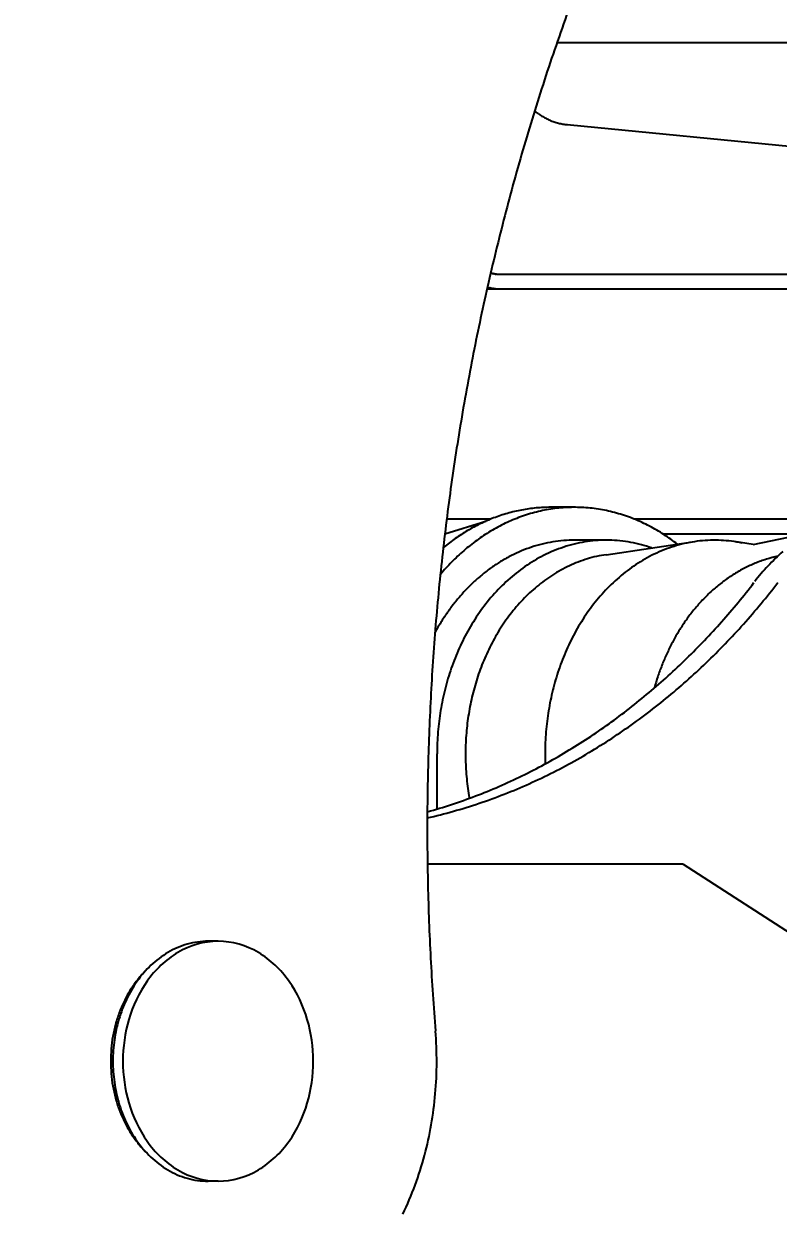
# Model space of a CAD drawing. Header units: metres. Extents: x 668617 to 675126, y 2286318 to 2293677.
# Drawn here: x 669154.351 to 669154.683, y 2287257.76 to 2287258.284 of the extents above; entities that cross this region are included whole.
import ezdxf

# ---------------------------------------------------------------- set-up
doc = ezdxf.new("R2010")
doc.units = ezdxf.units.M
doc.header["$MEASUREMENT"] = 0
doc.linetypes.add('DASHED2', pattern=[0.375, 0.25, -0.125])
doc.layers.add('0_DETALLES_COTAS', color=252, linetype='Continuous')
doc.layers.add('0_VEH_CONSTRUCCION', color=250, linetype='Continuous')
doc.styles.get("Standard").update_dxf_attribs({"font": 'arial.ttf'})
doc.dimstyles.get("Standard").update_dxf_attribs({"dimtxt": 0.18, "dimasz": 0.18, "dimexe": 0.18, "dimexo": 0.0625, "dimgap": 0.09, "dimtad": 0, "dimtih": 1, "dimtoh": 1, "dimdec": 4, "dimzin": 0, "dimdsep": 46, "dimtxsty": 'Standard', "dimcen": 0.09, "dimadec": 0, "dimazin": 0, "dimtfac": 1, "dimtdec": 4, "dimtofl": 0, "dimtmove": 0, "dimatfit": 3, "dimfxl": 1, "dimtolj": 1, "dimtzin": 0, "dimarcsym": 0})

# ---------------------------------------------------------------- blocks, each defined once
blk = doc.blocks.new('excavadora planta')
at = {"color": 0}
for p, q in [((-5.297132357667806, 0.3436552126784136), (-5.460485151643638, 0.4491640755665429)), ((-5.154946208871479, 0.440622868266999), (-5.151887821495961, 0.440622868266999)), ((-5.154946208871479, 0.3672702558897214), (-5.151887821495961, 0.3672702558897214)), ((-5.297132659121189, 0.343657624299297), (-5.218960723995565, 0.343657624299297)), ((-5.221882553340265, 0.3268370212851011), (-5.221882553340265, 0.3099571828346512)), ((-5.273573987547138, 0.2490744587927622), (-5.300726124862877, 0.2450821712576925)), ((-5.318506552962617, 0.2459307603324277), (-5.335160301961196, 0.2424693308295787)), ((-5.318506100783338, 0.2459307603324277), (-5.312736599433151, 0.2450823219839577)), ((-5.273706777418283, 0.244642351911466), (-5.263921023050443, 0.244642351911466)), ((-5.290832751917605, 0.2426694953573474), (-5.334825991025241, 0.2426694953573474)), ((-5.224261466549478, 0.2427273742570293), (-5.23683626039076, 0.2388247688711544)), ((-5.282063646451434, 0.2381478570533631), (-5.343627351921555, 0.2381478570533631)), ((-5.224825484367102, 0.2381478570533631), (-5.238435466444344, 0.2381478570533631)), ((-5.263921023050443, 0.2345935801491663), (-5.256581556549804, 0.2345935801491663)), ((-5.237162281379938, 0.1678090170647977), (-5.686963024841816, 0.1678090170647977)), ((-5.237284369682357, 0.1672706227174245), (-5.237923901378736, 0.1674691292558492)), ((-5.240148320127787, 0.1632864744027813), (-5.708720969297474, 0.1632864744027813)), ((-5.238287302489994, 0.1629095079240273), (-5.238877546685444, 0.1630927911061093)), ((-5.261611293214287, 0.1175631988116237), (-5.405171462971225, 0.1315555735135803)), ((-5.25277074348071, 0.114215718392316), (-5.253329636604576, 0.1146074560486312)), ((-5.258567827744628, 0.09244360566370347), (-6.263360295787038, 0.09244360566370347))]:
    blk.add_line(p, q, dxfattribs=at)
for centre, radius, start, end in [((-5.120965789926345, 0.4073913009310672), 0.100313231943938, 154.4119145580175, 159.8872032453237), ((-5.116175211281643, 0.4056267547609878), 0.1054184429218075, 159.8819822269018, 165.0924792217241), ((-5.154813388605248, 0.4164201001776604), 0.02420313253299148, 90.31442536924645, 120.9617464587796), ((-5.15507880066707, 0.416419632479645), 0.02420359897127823, 59.01291328949439, 89.68612154372912), ((-5.151905632706985, 0.4172414689960107), 0.02338140605499336, 74.05803244500947, 89.95635389416019), ((-5.151389297588821, 0.4108308199641186), 0.03075763884566286, 121.0748246396833, 145.2105435776828), ((-5.152455349085812, 0.4154095851740323), 0.02529383618108558, 59.30614041167946, 74.00044474275639), ((-5.158509091600422, 0.4108247707724786), 0.03076610749158846, 34.76658560402179, 58.90071798596909), ((-5.154216260203043, 0.4124552785432769), 0.02873312417179955, 46.35093250801182, 59.29379377309539), ((-5.157190370092849, 0.4093238002752031), 0.03305185175928128, 35.11775519767134, 46.36733228205045), ((-5.112266901822522, 0.4045790014348256), 0.1094647526179393, 165.088795358553, 170.1071034695265), ((-5.154919285851634, 0.4092972903207226), 0.03142251269592247, 38.00016264729629, 44.89534741071581), ((-5.144302351770534, 0.4057479175186387), 0.039478152982651, 145.0206950524986, 163.827076876146), ((-5.16560252048464, 0.4057414707766895), 0.03949212142643973, 16.13785291795217, 34.95652742877893), ((-5.156999358231701, 0.4076694408068846), 0.03406383640598067, 31.64440890823309, 38.00375373257364), ((-5.160842802088041, 0.4067342610535434), 0.03752909600816949, 25.24331861255904, 35.14382482004598), ((-5.109496292698395, 0.4040875153407626), 0.1122786055733054, 170.1029353082864, 174.9954807051253), ((-5.159172773317437, 0.4063245321266038), 0.03661971045653468, 25.73850736491968, 31.65172358902987), ((-5.164426778091865, 0.405025626835311), 0.04149949302795878, 16.32155157270545, 25.26683623494825), ((-5.161285315782834, 0.4053019924413235), 0.03896671073460116, 20.18847144878725, 25.74392778041633), ((-5.163174404844654, 0.4046046570075816), 0.04098039591476757, 14.91144716390628, 20.19203746041986), ((-5.138755289982555, 0.4040027269381312), 0.04529198238228564, 163.6612790758345, 180.0713363393382), ((-5.171140740204351, 0.4040021521134207), 0.04529574483899199, 359.9293966976047, 16.30411200097402), ((-5.167244312257367, 0.4041839939457361), 0.04444000460369808, 7.993637711419362, 16.34206356401889), ((-5.164714650695601, 0.4041902634816097), 0.04257540787270737, 9.834966039062508, 14.91695612503392), ((-5.108038743283032, 0.4039496783144187), 0.1137426231216968, 174.9903611594299, 179.8212840366698), ((-5.165800779063261, 0.4039977769897973), 0.04367845329904708, 4.886910443075702, 9.840390423913654), ((-5.168782819753346, 0.4039525861324051), 0.04599574602889733, 359.945463076709, 8.01258401844871), ((-5.166359737020343, 0.4039481578646473), 0.0442396063794248, 359.9976404449336, 4.88926952694689), ((-5.107982650464237, 0.4039438801788151), 0.1137987338918972, 179.8184528767607, 184.6441068814343), ((-5.138752153348719, 0.403890430507829), 0.04529511841186474, 179.9292826899306, 196.3042260084773), ((-5.171136556824536, 0.4038901851093044), 0.04529156187617943, 343.6612040498509, 0.07103330310010582), ((-5.168773899180678, 0.4039395937608816), 0.04598681492638244, 351.8876520013684, 359.9616399141491), ((-5.166359299059536, 0.4039450553968464), 0.04423916839963077, 355.1015535538147, 0.001658542077271054), ((-5.167215125039888, 0.4037026513369995), 0.04441020538797064, 343.5457101350599, 351.9064954372914), ((-5.165798174578867, 0.4038941826658942), 0.04367574943357937, 350.1485036711804, 355.105190716031), ((-5.975735565040168, 0.3330083185735475), 0.7568480924389694, 2.983256378332617, 4.673909572128176), ((-5.164711068214729, 0.4037012202475978), 0.04257165825082158, 345.0690786592862, 350.1540466601471), ((-5.14429104535202, 0.4021505803813454), 0.03949070122839793, 196.1375114559313, 214.9568688908094), ((-5.165589482267251, 0.4021448486854524), 0.03947767942002051, 325.0205812308299, 343.8271906977386), ((-5.164382407363746, 0.4028497917415166), 0.04145192896142223, 334.6114112291173, 343.5672222433371), ((-5.163169016402094, 0.4032867303755836), 0.04097487550255804, 339.7906433518337, 345.0735242626877), ((-5.161277559246287, 0.4025881935097573), 0.03895855232124598, 334.2378555290272, 339.7937699575797), ((-5.160795163282614, 0.401131032419471), 0.03747421425952158, 324.728139157439, 334.6339067406286), ((-5.156992566393001, 0.4002197120385063), 0.0340561662269331, 321.9888490923802, 328.3388046309363), ((-5.159167273536127, 0.4015645485474977), 0.03661310325173499, 328.3338178909106, 334.2452018699681), ((-5.151383850830939, 0.3970679044868461), 0.03076555452318228, 214.7673078949767, 238.9018935783369), ((-5.15850264684093, 0.3970620813413177), 0.0307573327695014, 301.0741388149467, 325.2103110543998), ((-5.157151523105085, 0.3985358213060977), 0.03300085000964081, 313.5094138844777, 324.7537324416749), ((-5.154918299874112, 0.39859513315767), 0.03142143082226828, 315.1087582493573, 321.9936390907676), ((-5.977819242525584, 0.3329014883987185), 0.7589345059809909, 1.297053895168474, 2.983123675351055), ((-5.154195634291568, 0.3954113439024241), 0.02869973667013302, 300.6090556239348, 313.5240454365247), ((-5.15481377347237, 0.3914736568632549), 0.02420376329872552, 239.0144111641679, 269.6864939062007), ((-5.15507889959099, 0.3914734683865078), 0.02420357622318926, 270.3141129319782, 300.9607586935094), ((-5.151905086674674, 0.3906497848852979), 0.02337953537051937, 270.0423114464694, 285.8792776907469), ((-5.152449904710579, 0.3924697609527925), 0.02527914359320153, 285.9383474416265, 300.5984151049966), ((-5.97867742008259, 0.3328743911194465), 0.7597930770617519, 359.6133954729935, 1.297631887401671), ((-5.182338050299336, 0.169974705721188), 0.1637182261628361, 102.900130260151, 105.7835601021757), ((-5.174413758218407, 0.1678875577855052), 0.165885953562067, 105.5579342829676, 108.2326090172312), ((-5.978390069449006, 0.3328757188930496), 0.7595057419356328, 357.928225117384, 359.6131490439171), ((-5.180752523420438, 0.164893472698779), 0.1690425693723171, 108.6174469328227, 111.4044054492832), ((-5.181666356169103, 0.167611465565173), 0.1661750665261383, 105.7847867012435, 108.6180332473512), ((-5.17357902413778, 0.1653621663714944), 0.1685457234101816, 108.2335242632725, 110.8676390265831), ((-5.179557808266168, 0.161852496956314), 0.1723098115681944, 111.4052413365742, 114.1408702870333), ((-5.172513306697169, 0.1625635302335695), 0.1715404048168479, 110.8672748106488, 113.4567046696559), ((-5.306537048527389, 0.310072845640633), 0.07595611995057723, 5.705258751920399, 10.16391209191403), ((-5.178069162014253, 0.1585373989430678), 0.1759438087720907, 114.1417298264354, 116.8221333565284), ((-5.169583041972601, 0.1562207202446757), 0.1785289935438587, 115.9984415033056, 118.4886472607172), ((-5.171176522113797, 0.159490456643212), 0.1748916381922716, 113.4577067825682, 115.9987850624362), ((-5.307557567850381, 0.3099657772543196), 0.07698222803184127, 1.30926966061562, 5.709044935943015), ((-5.17627572306094, 0.1549880138832123), 0.1799205607696049, 116.8217906879571, 119.443989496306), ((-5.167692901077658, 0.1527436385218692), 0.1824866093032318, 118.4895114174069, 120.9265528359522), ((-5.174158594343567, 0.1512369897578623), 0.1842278123230942, 119.4439189024768, 122.0056211068632), ((-5.337204652325227, 0.3099574533580522), 0.08229746558580925, 357.5608830794449, 2.079788459996333), ((-5.307797637239446, 0.3099573986045812), 0.0772224262435579, 356.9072865849933, 1.311414733295622), ((-5.304054377248349, 0.3099540986365241), 0.08217273548661143, 355.3388650337436, 359.9759817199316), ((-5.171724724550359, 0.1473449458030984), 0.1888182074143519, 122.005960729238, 124.506020193048), ((-5.165531190499451, 0.1491299462679763), 0.1866975185193348, 120.9256801786601, 123.3084112035742), ((-5.336720026225407, 0.3099324774274237), 0.08181221574813231, 353.0193507547946, 357.5639146097508), ((-5.307235181906435, 0.3099230100391992), 0.07665893488256335, 352.4903350676709, 356.9102709912783), ((-5.168976926728647, 0.1433473939389955), 0.1936690644241644, 124.5059563346009, 126.9439143816579), ((-5.163086247699994, 0.1454093447558336), 0.191149554107937, 123.308456911745, 125.636189797494), ((-5.303111640237489, 0.3098730083065817), 0.08122652686432019, 350.6504262380745, 355.3418368287926), ((-5.976966696828185, 0.3328197721905184), 0.7580812772000491, 356.2404293736069, 357.9285616901341), ((-5.160361794906294, 0.1416092218959619), 0.1958254044850725, 125.6362373196814, 127.9087426369883), ((-5.335358950839918, 0.3097606811965079), 0.08044035072647591, 348.4007615285766, 353.0229873902686), ((-5.305906101566848, 0.3097441076900935), 0.07531787301888362, 347.9943786438099, 352.493123714962), ((-5.165927837149297, 0.1392960382285509), 0.1987396094450069, 126.9444644293721, 129.3205498601906), ((-5.157371351987535, 0.1377691688087737), 0.200692514156762, 127.9087656115274, 130.1226056716467), ((-5.301288508685616, 0.3095688063314839), 0.0793781948340641, 345.8526144010372, 350.6532984623843), ((-5.162595946375518, 0.1352248728038887), 0.2040003964209535, 129.3199504741475, 131.6279756276688), ((-5.154141888113259, 0.1339381984515313), 0.2057030800258394, 130.1227980326466, 132.2807224988387), ((-5.333205617243266, 0.3093136405335315), 0.07824110864613248, 343.6522690543088, 348.4043873951421), ((-5.303882233535091, 0.3093092940805349), 0.07324782822009815, 343.3720979400383, 347.9977601493673), ((-5.158995113849869, 0.1311712816793289), 0.2094223512706052, 131.627637176049, 133.8781430569414), ((-5.357551813463147, 0.3089213575518812), 0.07182077022272328, 341.6511043395276, 344.5443874905311), ((-5.301274064649192, 0.3085256424585623), 0.07052447855798458, 338.5716671063617, 343.3757874053092), ((-5.298684253053466, 0.3089051600116761), 0.07669071958553104, 340.889240348403, 345.8578393283075), ((-5.150678413086553, 0.1301282191389106), 0.2108520217707524, 132.2805220849975, 134.387572304209), ((-5.355840692910306, 0.3083519693031462), 0.07001740301200227, 338.6848003592659, 341.6525558454532), ((-5.330371883586167, 0.3084784082419532), 0.0752868500421348, 338.7170782766727, 343.6552101382917), ((-5.155150158625702, 0.1271744096055016), 0.2149684008313813, 133.8784533098668, 136.0725854445834), ((-5.147007149982642, 0.126378183117879), 0.216099968301218, 134.3876764391429, 136.4449980269383), ((-5.353964876302371, 0.3076161398234802), 0.06800242923106617, 335.6323486505876, 338.6878661136814), ((-5.32702996940418, 0.3071712950917629), 0.071698408938909, 333.5359560119973, 338.7210267637813), ((-5.298210769434263, 0.3073211681719386), 0.06723289362914339, 333.53451483431, 338.5734394972133), ((-5.295462549895888, 0.3077848866432333), 0.0732798005235917, 335.6926795946806, 340.8921814731809), ((-5.974422805275481, 0.3326474577773695), 0.7555315615357369, 354.5469576670714, 356.2408192496274), ((-5.351979538110868, 0.3067171301415925), 0.06582302883232193, 332.4753697122512, 335.6321675053035), ((-5.294880449997549, 0.3056559519878022), 0.063509464097767, 328.2062073640922, 333.540397754938), ((-5.291821891805512, 0.3061347565954264), 0.06928264009876532, 330.1979030595065, 335.697013130393), ((-5.151078760404175, 0.1232501215435491), 0.2206231613930742, 136.0721103243167, 138.2112434269114), ((-5.143138792902278, 0.1226965603970314), 0.221440242229175, 136.4443183148761, 138.4530569050545), ((-5.347817032780199, 0.3043898641910658), 0.06105208299659693, 325.7933219504729, 329.203773352934), ((-5.349907642883522, 0.3056383266404055), 0.06348709942788075, 329.2019164532436, 332.474658085972), ((-5.323373865258418, 0.3053455282201156), 0.06761178515449613, 328.0421351874186, 333.5403290536796), ((-5.146794044086846, 0.1194242422307212), 0.2263673880134846, 138.2119202748607, 140.2976582473697), ((-5.139080050502002, 0.1191028476260669), 0.2268613266340925, 138.4536413013369, 140.415171711468), ((-5.345743720292035, 0.3029781517510628), 0.05854378620598256, 322.2626358623954, 325.7952138386913), ((-5.319634497258221, 0.3030063246730634), 0.06320103525863086, 322.153774230078, 328.0470647487188), ((-5.291473198666154, 0.3035390660889448), 0.05949816135538562, 322.5174912227105, 328.2101455856586), ((-5.287998412431989, 0.3039365952549531), 0.06487232796824192, 324.3271952652078, 330.2042245099043), ((-5.27792817997215, 0.3037351342257892), 0.06452365851157256, 325.3168364276939, 328.311630945563), ((-5.279870282155912, 0.3049332171334243), 0.06680557942457767, 328.3122434510835, 331.1915486490669), ((-5.343743117030158, 0.3014291999049021), 0.05601363502908479, 318.5545946760391, 322.2631413549877), ((-5.288204144908946, 0.3010275264799844), 0.05537571926569621, 316.4054396982461, 322.5213433096966), ((-5.284243549883627, 0.3012373169518128), 0.06024792685562469, 318.0072272793136, 324.3301598769914), ((-5.276015049456646, 0.3024121505794994), 0.06219764184551056, 322.2407024691543, 325.3161552965227), ((-5.142374155079892, 0.115745085892101), 0.2321181757259975, 140.2958752434826, 142.3305095107927), ((-5.134901417046649, 0.1156456551293559), 0.2322847162321606, 140.4147554731467, 142.3309108733977), ((-5.341854370377064, 0.2997602457327844), 0.05349316459954497, 314.6748923243521, 318.5555083380418), ((-5.316058185672432, 0.3002211769760805), 0.05866815269998824, 315.8248247767328, 322.1587497785595), ((-5.285267986641315, 0.2982279132978078), 0.05131876844941726, 309.8199348059455, 316.4087378956563), ((-5.274163480503375, 0.3009766585008009), 0.05985479232593424, 319.0288051590221, 322.2417419731449), ((-5.33859732706037, 0.2962272284892862), 0.04868479164489698, 306.3634280271557, 310.6140582303202), ((-5.340125259608499, 0.2980121846191537), 0.05103439633311976, 310.6117403371772, 314.6742730961888), ((-5.312881127960964, 0.2971310033456263), 0.05423612576868685, 308.9877796986659, 315.8273229534682), ((-5.282844978946514, 0.2953199410627292), 0.04753363076339091, 302.7102560196307, 309.8213587130879), ((-5.280827682233848, 0.2981564597182711), 0.05564794731932123, 311.1747760828688, 318.011800567374), ((-5.270754989025249, 0.2978369745894867), 0.05521874171315058, 312.2115445758592, 315.6889023382133), ((-5.272399762495979, 0.2994420796886601), 0.05751692403444304, 315.689318744288, 319.0310301307504), ((-5.970679309619186, 0.3322859490064616), 0.7517706532426771, 352.8449314346188, 354.547272326933), ((-5.372113819483957, 0.2983294879711593), 0.06711756167027107, 316.9481498506945, 319.6333655670347), ((-5.373790765399121, 0.2997523951133445), 0.06931683621655726, 319.6350046718571, 322.2361213715001), ((-5.336234026698889, 0.2927571144105627), 0.04448316263604545, 297.2559927008397, 301.922661830369), ((-5.337292898758392, 0.2944571690834863), 0.04648600958115948, 301.9223982715248, 306.3622656780989), ((-5.310301886470825, 0.2939433327259735), 0.05013567091051131, 301.59248055593, 308.9886304669984), ((-5.281046780021597, 0.292519503629137), 0.04420557290698767, 295.0546540479628, 302.7106463597119), ((-5.277975786403204, 0.2948921741695187), 0.05131333504700045, 303.7664617702749, 311.1774930427981), ((-5.267945613227425, 0.2945415155480333), 0.0508861992106585, 304.8327907610609, 308.5935773160696), ((-5.269265361958333, 0.2961937946187305), 0.05300085336383135, 308.5944686268327, 312.2122819763909), ((-5.273911566270954, 0.2980210350237229), 0.06665129041057488, 315.5280618582525, 319.9021780284198), ((-5.370528327830698, 0.2968423577093944), 0.06494378140148224, 314.1787765637471, 316.9519861166044), ((-5.334851050059683, 0.2898007033114283), 0.04121645689781934, 287.3679133074666, 292.3963006320241), ((-5.335421858953168, 0.2911803380059155), 0.04270951096149136, 292.3991145924394, 297.256152675302), ((-5.308439552765094, 0.2909146410444379), 0.04658021594393076, 293.6212122181054, 301.592880767013), ((-5.279909198819496, 0.2900955568981232), 0.04152796364329281, 286.9093983451782, 295.0490795463243), ((-5.27584692311359, 0.2917085190087931), 0.04748348922423998, 295.7494085774561, 303.7661712895413), ((-5.266819355191956, 0.2929191070324038), 0.0489111900063272, 300.9325684916481, 304.8354088582449), ((-5.271434673288013, 0.295586115958983), 0.06317798881577685, 310.9212372013195, 315.5301758327673), ((-5.369047258227965, 0.2953197256549345), 0.06281964054221485, 311.3134033349502, 314.1778139692685), ((-5.334496741889438, 0.2886732088638837), 0.04003460436664924, 282.1949979398344, 287.3656375236064), ((-5.307316641545526, 0.2883605931470612), 0.04379022335095924, 285.1464111313375, 293.6140807467911), ((-5.279359204000343, 0.2883082652454476), 0.03965797345252719, 278.3933946243281, 286.9002008310808), ((-5.274504836922233, 0.2889338064266269), 0.04440124766990922, 287.1823901851629, 295.7450395578267), ((-5.264615411031627, 0.2886306191027614), 0.04408107683603303, 288.273675198751, 292.6264850639224), ((-5.265152214899899, 0.2899161911926456), 0.04547422191351733, 292.6276183883432, 296.8502978052845), ((-5.265885174228629, 0.2913661617658221), 0.04709891978009601, 296.8491344372231, 300.9288505062223), ((-5.269261264153101, 0.2930795813670244), 0.05986039590176112, 306.0667764576191, 310.9208364968887), ((-5.306704089651248, 0.2861484526131761), 0.04150700721167388, 258.2965202161641, 267.254848395722), ((-5.306731087347202, 0.2858068877983868), 0.04116454271184432, 267.2696132978544, 276.2803437952754), ((-5.306827037924222, 0.2865816285616205), 0.04194513159827404, 276.2948548698305, 285.1357893110963), ((-5.259739178972609, 0.2915419256415248), 0.05793560310175974, 232.0313939215061, 237.0710058012953), ((-5.273449182804143, 0.287294926706025), 0.04267602726773551, 250.7419052631656, 259.6741463495869), ((-5.27369493759636, 0.2860125978120891), 0.0413704177593561, 259.6906577889676, 268.9157931335008), ((-5.273708707445053, 0.2858744313021759), 0.04123201694336873, 268.9312913038734, 278.1614605067955), ((-5.273866092000844, 0.2868992898074794), 0.0422688396853086, 278.1754201152262, 287.1699037066433), ((-5.26392088109219, 0.2858041237547013), 0.04116177184347289, 269.9998023989905, 274.6373772640645), ((-5.263948002488405, 0.2861042592457039), 0.04146311762983122, 274.6412007123017, 279.2524302477882), ((-5.264043745349113, 0.2866886515480331), 0.04205530068862159, 279.2531605166629, 283.8057426216153), ((-5.264255420431937, 0.2875406736351351), 0.04293322042156478, 283.8087335260743, 288.2735724655192), ((-5.267451916071536, 0.2905938256420626), 0.05678586810263325, 300.9329888204193, 306.0676648396375), ((-5.260268731519886, 0.2908148700291093), 0.05705640614768739, 302.8586844350268, 305.088794967118), ((-5.26103057323644, 0.2918937503357597), 0.05837715424151865, 305.0919327793605, 307.2746068029952), ((-5.261865591573496, 0.292994528090361), 0.05975880633652933, 307.2724866765352, 309.4074948414472), ((-5.261313009063883, 0.2891117850485898), 0.05504034413990063, 237.070967908791, 242.3751514807425), ((-5.262483818522696, 0.2868793177276387), 0.05251949108858076, 242.3775395665022, 247.9357444788735), ((-5.266035953591199, 0.2882306145396711), 0.0540309241075826, 295.5396897629018, 300.9332060723947), ((-5.258446632615232, 0.2877393708891987), 0.05347987027970864, 295.8944958609899, 298.2604983139987), ((-5.258977684939623, 0.2887274442653762), 0.05460161247893704, 298.2604132916046, 300.582646348414), ((-5.259585273712787, 0.2897511562438098), 0.05579205167646054, 300.5849322988961, 302.8617916671375), ((-5.263262921795786, 0.2849584182507527), 0.05044660506069684, 247.9362733924333, 253.7221467993593), ((-5.264376334858639, 0.2843399078950455), 0.04979592078634902, 284.0597576801408, 289.8999125498507), ((-5.26501847400209, 0.2861089701786454), 0.05167792010409768, 289.9017375521182, 295.5359859001888), ((-5.257057199648784, 0.2843754308432267), 0.04983588629267928, 285.8877960810564, 288.4504149031264), ((-5.25730042289365, 0.2851164364359562), 0.05061577901185193, 288.4461187957883, 290.9709270614383), ((-5.257611646220312, 0.2859235111531007), 0.05148077988372984, 290.972887211202, 293.4564474410342), ((-5.257993840007657, 0.2868056177480298), 0.052442124710924, 293.4558861223241, 295.8949899553411), ((-5.96589246796816, 0.3316876544021028), 0.7469465675601686, 351.1313916612152, 352.8447327323829), ((-5.26370447681154, 0.2834600669678053), 0.04888455131090316, 253.7266865583719, 259.6967020022612), ((-5.263886302366018, 0.2824731723326863), 0.04788104955398829, 259.6995484601776, 265.7936951212463), ((-5.263920693207183, 0.282061522312631), 0.04746798602953102, 265.7986494484356, 271.9388291059815), ((-5.263932831778448, 0.282253690655395), 0.04766045536992176, 271.9455974059882, 278.0596688577744), ((-5.264045362004026, 0.2830287775604035), 0.04844366372758674, 278.0629192315786, 284.0567534858637), ((-5.256581987350387, 0.2820560170163589), 0.04746243686915495, 270.0005200547745, 272.6784029150451), ((-5.256585825886418, 0.2821706513128106), 0.04757712533339728, 272.6765693998944, 275.3505566779893), ((-5.256611414785766, 0.2823994213516556), 0.04780728489951001, 275.3555240998989, 278.0191995368752), ((-5.256658035157216, 0.2827395195206606), 0.04815056116526346, 278.0176753774722, 280.6643935390122), ((-5.256740993719518, 0.2831866084673464), 0.04860527997628921, 280.6629662966324, 283.286998329638), ((-5.256869329200413, 0.283735282068676), 0.04916876137848462, 283.2855988500564, 285.8814450152522), ((-5.960114711204824, 0.330779326797213), 0.7410978508816961, 349.4050488278853, 351.1319109412658), ((-5.953217607253805, 0.3294906795895969), 0.7340813950530996, 347.6615728011904, 349.4049351533856), ((-5.945376979883463, 0.3277738759059474), 0.7260550104711766, 345.8990959583706, 347.6617085662129), ((-5.258958609366573, -14.99902612951109), 15.16684586935357, 89.92859588293067, 89.92905424914798), ((-5.597961548677176, -17.46717069066841), 17.63861013945768, 88.8368751947292, 88.8373335610321), ((-5.918113635148757, -17.52369724101494), 17.70449680112523, 87.80420283171553, 87.80466119774779), ((-6.257106127550514, -17.56138547491604), 17.75834929200322, 86.71541108945641, 86.71586945582288), ((-6.614939129813592, -17.59907672580069), 17.82001895439131, 85.57318878578157, 85.57364715222123), ((-6.953930990741924, -17.63677053657493), 17.88690427932944, 84.4993593663939, 84.49981773280012), ((-7.292922758080181, -17.63678583775197), 17.92259088235691, 83.42012748760649, 83.42058585394628), ((-7.650755128868923, -17.67448515003629), 18.00446999013909, 82.30211321703148, 82.30257158346697), ((-8.008587348931883, -17.67450587490268), 18.05590444755226, 81.17633544880765, 81.17679381506335), ((-8.366419644358643, -17.65568850941297), 18.0957107960682, 80.04708240657762, 80.04754077281198), ((-8.705411185608341, -17.67455584067143), 18.17589248932235, 79.00432711754902, 79.00478548386036), ((-12.92560496200861, -35.44144806733208), 36.42935374697644, 77.81820388314883, 77.81843306620051), ((-13.6037309330419, -35.44147971494018), 36.5784852669635, 76.77964351830738, 76.77987270162747), ((-14.31953862029297, -35.36615170564358), 36.67580846231242, 75.66381622561228, 75.66404540849875), ((-15.03534657008606, -35.25314465183507), 36.75064538635877, 74.5386676900175, 74.53889687328379), ((-15.78883650109628, -35.21550389671867), 36.92257959019925, 73.39585404066419, 73.39608322403582), ((-5.240141386718847, -19.80794864321825), 19.97123496693472, 89.99988540821329, 90.00011459178673), ((-5.654558384276811, -20.03403863661292), 20.20157692128682, 88.8242041903515, 88.82443337357277), ((-6.068974854292719, -20.07172303190853), 20.25198018926451, 87.65388418346322, 87.65411336667), ((-6.445709550954007, -20.1094085527363), 20.30851636083143, 86.59596844426748, 86.59619762715842), ((-6.822444078662443, -20.18477748913865), 20.40950462266906, 85.55250063269203, 85.55272981619787), ((-7.236860021136181, -20.18478419154401), 20.4458224834239, 84.39436412820807, 84.39459331126635), ((-7.61359432275583, -20.22247484198107), 20.52349066452405, 83.35765057483114, 83.35787975765734), ((-8.028010039139986, -20.26016661795045), 20.61288936396011, 82.22528481102671, 82.22551399387496), ((-8.44242562302452, -20.26017860069136), 20.67304076988976, 81.08698153121715, 81.08721071442962), ((-8.819159773917477, -20.22251071484068), 20.69764935755709, 80.04024634501705, 80.04047552776022), ((-9.271257112929447, -20.26020738941482), 20.8175953822628, 78.83232754135155, 78.83255672400314), ((-9.647991282048679, -20.18486136832526), 20.82018731325289, 77.77476285573111, 77.77499203860249), ((-10.06240714915941, -20.2225608264209), 20.94854941883384, 76.68854960634157, 76.6887787896907), ((-10.43914146900534, -20.14721842767746), 20.96548834619442, 75.63895299764764, 75.63918218057961), ((-10.89123926019568, -20.10955822395316), 21.0458935043812, 74.42086180202034, 74.4210909856398), ((-11.26797395685787, -20.07189967821824), 21.11409290500931, 73.40837649664769, 73.40860567998766), ((-5.936696275444206, 0.3255859017066882), 0.7171028147238998, 344.1150554674989, 345.8996683369576), ((-5.927078889369909, 0.3228511456920984), 0.70710416475313, 342.3050706171023, 344.1148920792607), ((-7.296180620566815, -18.57251529098703), 18.80050061619456, 83.7855934057771, 83.78765605373628), ((-8.364722403903556, -20.91356948406555), 21.25885999797356, 81.60327575124286, 81.60510921616178), ((-9.765668299917934, -23.9988611999686), 24.53349316852896, 79.41661173827399, 79.41821602022017), ((-5.263310867357177, 0.0997904542871737), 0.01786406973073607, 76.08949820580958, 78.30860898481556), ((-5.263310880586346, 0.09978816006974967), 0.01786629985282014, 73.85744866680544, 76.09122578051807), ((-5.263311899905943, 0.09978432866874698), 0.01787026359265411, 71.61065627621737, 73.8577247410667), ((-5.263312261816168, 0.09978048574969023), 0.01787402446578168, 69.3542275887711, 71.61344158465462), ((-5.263314486855961, 0.09977271746188876), 0.01788207839720909, 67.08611855255515, 69.35633226461307), ((-5.263317350303168, 0.09976869691527668), 0.01788689659395985, 64.80261673563585, 67.08268434991231), ((-30.45180955006083, -50.87992947252214), 56.88078686356861, 63.70620065836528, 63.70688820772858), ((-45.93205081450174, -74.87084622703327), 85.30879157989555, 61.52160807437841, 61.52206644048594), ((-92.29863561860634, -146.6922653636322), 170.672645871509, 59.33551339146514, 59.33574257461046), ((-97.79956523711189, -143.2636015133447), 170.6520334806932, 57.15899800991647, 57.15922719337275), ((97.9196540890564, 136.031451411205), 170.6401013953084, 232.7984948451922, 232.79872402828), ((103.0072024075558, 131.9991000125522), 170.6277692283518, 230.6187797593407, 230.6190089427709), ((-5.916744948681298, 0.319548256993329), 0.6962552306275706, 340.467525156579, 342.3055343568651), ((-5.905796659925954, 0.3156649564056835), 0.6846386455135881, 338.5982957129694, 340.4674717783775)]:
    blk.add_arc(centre, radius, start, end, dxfattribs=at)
blk = doc.blocks.new('_DotSmall')
at = {"color": 0, "linetype": 'ByBlock', "const_width": 0.5}
blk.add_lwpolyline([(-0.0625, 0, 1), (0.0625, 0, 1)], format="xyb", close=True, dxfattribs=at)
blk = doc.blocks.new('*D373')
at = {"layer": '0_DETALLES_COTAS', "linetype": 'DASHED2', "lineweight": -2, "ltscale": 5, "transparency": 16777216}
for p, q in [((669153.3262091607, 2287266.053637458), (669156.2425090875, 2287266.07219765)), ((669156.0625127328, 2287266.0710521), (669156.0880820466, 2287262.053432557)), ((669156.1252147539, 2287256.218896233), (669156.09964544, 2287260.236515777)), ((669153.3889111818, 2287256.201481592), (669156.3052111086, 2287256.220041784))]:
    blk.add_line(p, q, dxfattribs=at)
at = {"layer": 'Defpoints', "color": 0, "linetype": 'DASHED2', "ltscale": 5, "transparency": 16777216}
for p in [(669153.2637104265, 2287266.053239698), (669156.1252147539, 2287256.218896233), (669153.3264124476, 2287256.201083831)]:
    blk.add_point(p, dxfattribs=at)
at = {"layer": '0_DETALLES_COTAS', "linetype": 'DASHED2', "lineweight": -2, "ltscale": 5, "transparency": 16777216, "xscale": 0.8, "yscale": 0.8, "zscale": 0.8}
for p, rotation in [((669156.0625127328, 2287266.0710521), 90.36464228955685), ((669156.1252147539, 2287256.218896233), 270.3646422895569)]:
    blk.add_blockref('_DotSmall', p, dxfattribs=dict(at, rotation=rotation))
at = {"layer": '0_DETALLES_COTAS', "linetype": 'DASHED2', "ltscale": 5, "transparency": 16777216, "insert": (669156.0938637434, 2287261.144974167), "char_height": 0.8, "attachment_point": 5}
blk.add_mtext('\\A1;10.00', dxfattribs=at)
blk = doc.blocks.new('_ArchTick')
at = {"color": 0, "linetype": 'ByBlock', "const_width": 0.15}
blk.add_lwpolyline([(-0.5, -0.5), (0.5, 0.5)], dxfattribs=at)
blk = doc.blocks.new('*D460')
at = {"layer": '0_DETALLES_COTAS', "linetype": 'DASHED2', "lineweight": -2, "ltscale": 5, "transparency": 16777216}
for p, q in [((669170.0042690483, 2287265.946714213), (669170.004253485, 2287266.746714212)), ((669153.3262241193, 2287265.946389756), (669170.1842690484, 2287265.946717714)), ((669153.3264137133, 2287256.200687288), (669170.1844586424, 2287256.201015246)), ((669170.0044586423, 2287256.201011744), (669170.0044742057, 2287255.401011745))]:
    blk.add_line(p, q, dxfattribs=at)
at = {"layer": 'Defpoints', "color": 0, "linetype": 'DASHED2', "ltscale": 5, "transparency": 16777216}
for p in [(669153.2637241193, 2287265.94638854), (669170.0042690483, 2287265.946714213), (669153.2639137133, 2287256.200686072)]:
    blk.add_point(p, dxfattribs=at)
at = {"layer": '0_DETALLES_COTAS', "linetype": 'DASHED2', "lineweight": -2, "ltscale": 5, "transparency": 16777216, "xscale": 0.8, "yscale": 0.8, "zscale": 0.8}
for p, rotation in [((669170.0042690483, 2287265.946714213), 270.0011146385457), ((669170.0044586423, 2287256.201011744), 90.00111463854569)]:
    blk.add_blockref('_ArchTick', p, dxfattribs=dict(at, rotation=rotation))
at = {"layer": '0_DETALLES_COTAS', "linetype": 'DASHED2', "ltscale": 5, "transparency": 16777216, "insert": (669170.0043638451, 2287261.073862978), "char_height": 1, "attachment_point": 5, "rotation": 270.0011146385457}
blk.add_mtext('\\A1;Zona trabajo', dxfattribs=at)

msp = doc.modelspace()

# ---------------------------------------------------------------- block references
at = {"layer": '0_VEH_CONSTRUCCION', "xscale": 1.44, "yscale": 1.44, "zscale": 1.44, "rotation": 180}
msp.add_blockref('excavadora planta', (669147.0134148898, 2287258.409368906), dxfattribs=at)

# ---------------------------------------------------------------- dimensions: what is measured, and where the dimension line sits
at = {"layer": '0_DETALLES_COTAS', "color": 251, "linetype": 'DASHED2', "ltscale": 5}
for p1, p2, distance, text, override, picture, middle in [((669153.2639137133, 2287256.200686072), (669153.2637241193, 2287265.94638854), -16.74054493222055, 'Zona trabajo', {"dimtxt": 1, "dimasz": 0.8, "dimgap": 0.5, "dimtih": 0, "dimdec": 2, "dimblk1": 'ArchTick', "dimblk2": 'ArchTick', "dimsah": 1, "dimclrd": 256, "dimclre": 256, "dimclrt": 256}, '*D460', (669170.0043638451, 2287261.073862978)), ((669153.2637104265, 2287266.053239699), (669153.3264124476, 2287256.201083832), 2.7988589873991976, '10.00', {"dimtxt": 0.8, "dimasz": 0.8, "dimgap": 0.5, "dimdec": 2, "dimblk1": 'DotSmall', "dimblk2": 'DotSmall', "dimsah": 1, "dimclrd": 256, "dimclre": 256, "dimclrt": 256}, '*D373', (669156.0938637434, 2287261.144974167))]:
    dim = msp.add_aligned_dim(p1=p1, p2=p2, distance=distance, text=text, dimstyle='Standard', override=override, dxfattribs=at)
    dim.commit()
    dim.dimension.update_dxf_attribs({"geometry": picture, "text_midpoint": middle})

doc.saveas('drawing.dxf')
